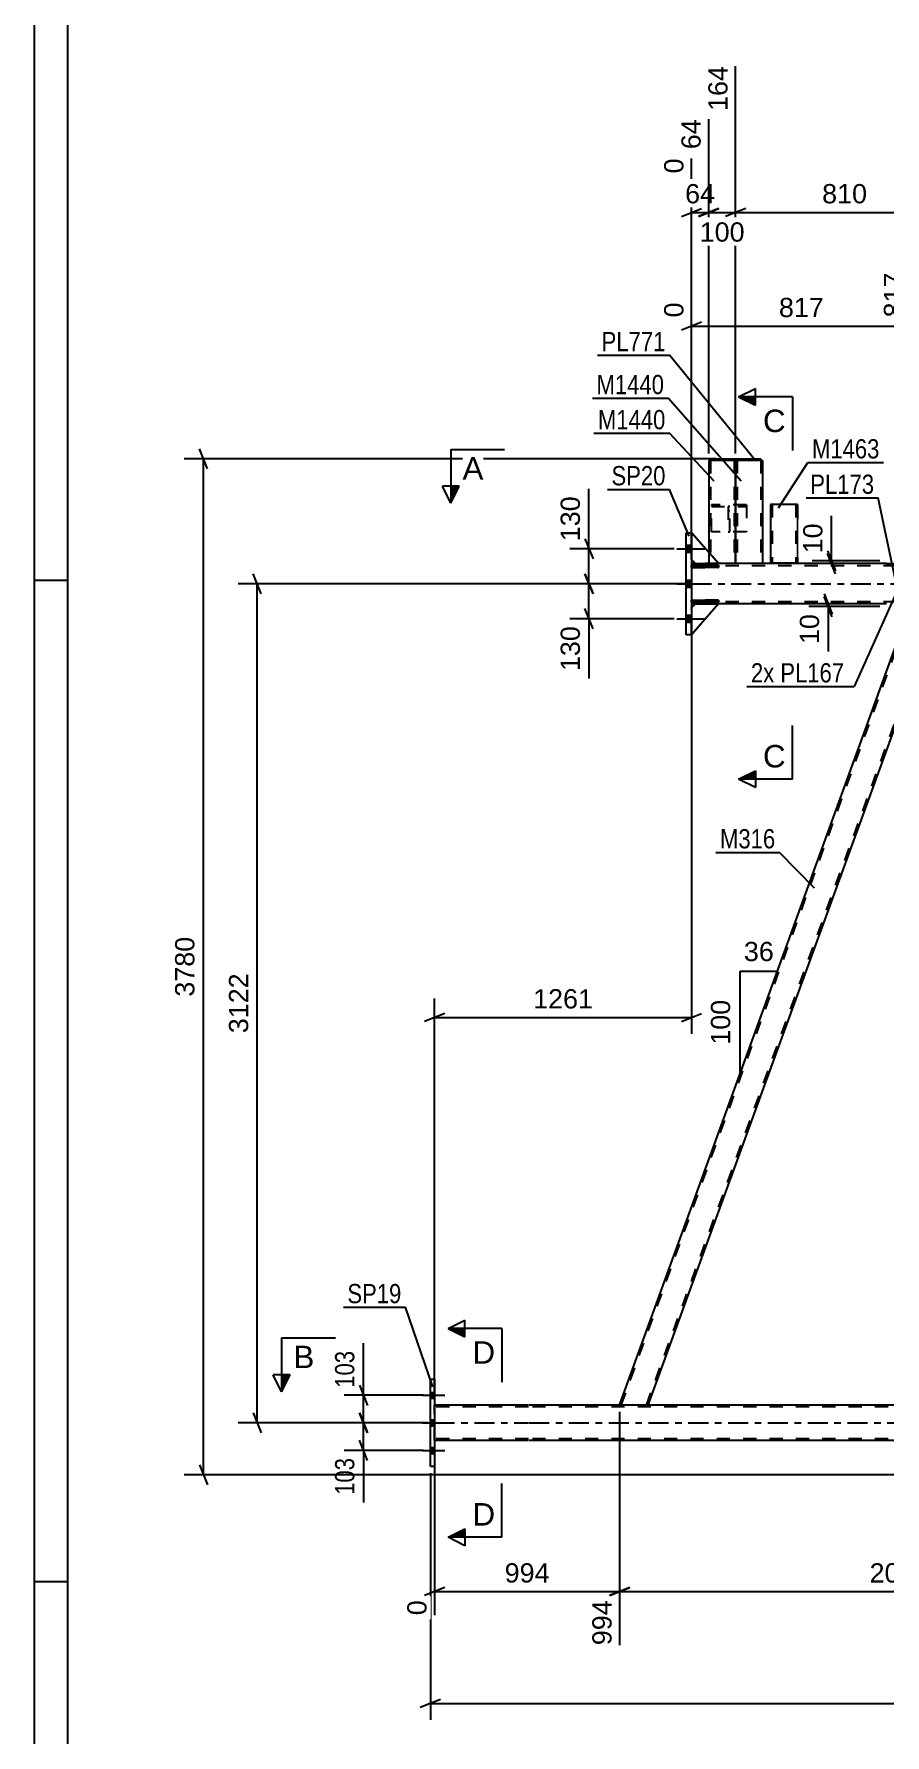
# Model space of a CAD drawing. Header units: millimetres. Extents: x 0 to 1189, y 0 to 841.
# Drawn here: x 0 to 126.6, y 424.2 to 677.3 of the extents above; entities that cross this region are included whole.
import ezdxf

# ---------------------------------------------------------------- set-up
doc = ezdxf.new("R2010")
doc.units = ezdxf.units.MM
doc.linetypes.add('DXK_LINE_DOT2', pattern=[3.9198, 1.9599, -1.9599])
doc.linetypes.add('DXK_LINE_DOT3', pattern=[5.9187, 2.979, -0.9799, 0.9799, -0.9799])
doc.styles.add('Arial', font='ARIAL.TTF', dxfattribs={"height": 0.2})
doc.styles.add('Arial Narrow', font='ARIALN.TTF', dxfattribs={"height": 0.2})

# ---------------------------------------------------------------- blocks, each defined once
blk = doc.blocks.new('Unknown-203723932-1135')
at = {"color": 5, "linetype": 'Continuous'}
for p, q in [((0, 841), (0, 0)), ((5, 836), (5, 5)), ((5, 596), (0, 596)), ((5, 447), (0, 447))]:
    blk.add_line(p, q, dxfattribs=at)
blk = doc.blocks.new('Part-203723932-4267 - 4226')
at = {"linetype": 'Continuous'}
blk.add_hatch(color=2, dxfattribs=at).paths.add_polyline_path([(312.33, 595.53), (311.53, 596.93), (313.13, 596.93)])
at = {"color": 2, "linetype": 'Continuous'}
for p, q in [((98.4, 598.53), (97.8, 598.53)), ((126.79, 598.53), (101.8, 598.53)), ((212.79, 598.53), (142.45, 598.53)), ((324.33, 598.53), (221.59, 598.53)), ((312.33, 595.53), (311.53, 596.93)), ((311.53, 596.93), (313.13, 596.93)), ((313.13, 596.93), (312.33, 595.53)), ((98.4, 592.53), (97.8, 592.53)), ((126.79, 592.53), (101.8, 592.53)), ((212.79, 592.53), (142.45, 592.53)), ((324.33, 592.53), (221.59, 592.53))]:
    blk.add_line(p, q, dxfattribs=at)
at = {"color": 7, "linetype": 'DXK_LINE_DOT2'}
for p, q in [((97.8, 598.53), (97.8, 592.53)), ((324.33, 598.21), (97.8, 598.21)), ((101.8, 598.53), (98.4, 598.53)), ((126.79, 598.53), (324.33, 598.53)), ((142.45, 598.53), (126.79, 598.53)), ((221.59, 598.53), (212.79, 598.53)), ((324.33, 598.53), (324.33, 592.53)), ((324.33, 592.85), (97.8, 592.85)), ((101.8, 592.53), (98.4, 592.53)), ((142.45, 592.53), (126.79, 592.53)), ((221.59, 592.53), (212.79, 592.53))]:
    blk.add_line(p, q, dxfattribs=at)
at = {"color": 7, "linetype": 'DXK_LINE_DOT3'}
blk.add_line((97.8, 595.53), (324.33, 595.53), dxfattribs=at)
at = {"color": 2, "linetype": 'Continuous'}
blk.add_circle((312.33, 596.43), 1, dxfattribs=at)
blk = doc.blocks.new('Part-203723932-4331 - 4226')
at = {"color": 2, "linetype": 'Continuous'}
for p, q in [((97, 603.13), (97.8, 603.13)), ((97, 587.93), (97, 603.13)), ((97.8, 603.13), (97.8, 587.93)), ((97.8, 587.93), (97, 587.93))]:
    blk.add_line(p, q, dxfattribs=at)
blk = doc.blocks.new('Part-203723932-4344 - 4226')
at = {"color": 2, "linetype": 'Continuous'}
for p, q in [((73.55, 473.31), (59.59, 473.31)), ((165.73, 473.31), (73.65, 473.31)), ((73.55, 468.03), (59.59, 468.03)), ((165.73, 468.03), (73.65, 468.03))]:
    blk.add_line(p, q, dxfattribs=at)
at = {"color": 7, "linetype": 'DXK_LINE_DOT2'}
for p, q in [((59.59, 468.03), (59.59, 473.31)), ((73.55, 473.07), (59.59, 473.07)), ((746.37, 473.07), (73.65, 473.07)), ((73.55, 468.27), (59.59, 468.27)), ((746.37, 468.27), (73.65, 468.27))]:
    blk.add_line(p, q, dxfattribs=at)
at = {"color": 7, "linetype": 'DXK_LINE_DOT3'}
for p, q in [((59.59, 470.67), (73.55, 470.67)), ((73.65, 470.67), (746.37, 470.67))]:
    blk.add_line(p, q, dxfattribs=at)
blk = doc.blocks.new('Part-203723932-4427 - 4226')
at = {"color": 7, "linetype": 'DXK_LINE_DOT2'}
for p, q in [((87.34, 473.31), (130.73, 592.53)), ((91.09, 473.31), (134.48, 592.53)), ((130.48, 592.53), (130.33, 592.13)), ((134.73, 592.53), (130.48, 592.53)), ((133.92, 590.28), (134.73, 592.53)), ((91.34, 473.31), (87.09, 473.31)), ((87.12, 473.31), (87.09, 473.31))]:
    blk.add_line(p, q, dxfattribs=at)
at = {"color": 2, "linetype": 'Continuous'}
for p, q in [((87.09, 473.31), (130.33, 592.13)), ((91.34, 473.31), (133.92, 590.28))]:
    blk.add_line(p, q, dxfattribs=at)
blk = doc.blocks.new('Part-203723932-4808 - 4226')
at = {"color": 7, "linetype": 'DXK_LINE_DOT2'}
for p, q in [((101.8, 598.29), (97.8, 598.29)), ((97.8, 598.29), (97.8, 597.97)), ((97.8, 597.97), (101.8, 597.97)), ((98.4, 597.97), (98.4, 598.29)), ((101.8, 597.97), (101.8, 598.29))]:
    blk.add_line(p, q, dxfattribs=at)
blk = doc.blocks.new('Bolt-203723932-4461 - 4226')
at = {"linetype": 'Continuous'}
for points in [[(97.8, 600.21), (97.8, 601.25), (97, 601.25), (97, 600.21)], [(97.8, 600.21), (97.8, 601.25), (97, 601.25), (97, 600.21)], [(97.8, 600.21), (97.8, 601.25), (97, 601.25), (97, 600.21)], [(97.8, 595.01), (97.8, 596.05), (97, 596.05), (97, 595.01)], [(97.8, 595.01), (97.8, 596.05), (97, 596.05), (97, 595.01)], [(97.8, 589.81), (97.8, 590.85), (97, 590.85), (97, 589.81)], [(97.8, 589.81), (97.8, 590.85), (97, 590.85), (97, 589.81)], [(97.8, 589.81), (97.8, 590.85), (97, 590.85), (97, 589.81)]]:
    blk.add_hatch(color=1, dxfattribs=at).paths.add_polyline_path(points)
at = {"color": 1, "linetype": 'Continuous'}
for p, q in [((95.6, 600.73), (99.8, 600.73)), ((95.6, 600.73), (99.8, 600.73)), ((95.6, 600.73), (99.8, 600.73)), ((97, 601.25), (97.8, 601.25)), ((97, 601.25), (97.8, 601.25)), ((97, 601.25), (97.8, 601.25)), ((97, 600.21), (97.8, 600.21)), ((97, 600.21), (97.8, 600.21)), ((97, 600.21), (97.8, 600.21)), ((95.6, 595.53), (99.8, 595.53)), ((95.6, 595.53), (99.8, 595.53)), ((97, 596.05), (97.8, 596.05)), ((97, 596.05), (97.8, 596.05)), ((97, 595.01), (97.8, 595.01)), ((97, 595.01), (97.8, 595.01)), ((95.6, 590.33), (99.8, 590.33)), ((95.6, 590.33), (99.8, 590.33)), ((95.6, 590.33), (99.8, 590.33)), ((97, 590.85), (97.8, 590.85)), ((97, 590.85), (97.8, 590.85)), ((97, 590.85), (97.8, 590.85)), ((97, 589.81), (97.8, 589.81)), ((97, 589.81), (97.8, 589.81)), ((97, 589.81), (97.8, 589.81))]:
    blk.add_line(p, q, dxfattribs=at)
blk = doc.blocks.new('Bolt-203723932-4462 - 4226')
at = {"linetype": 'Continuous'}
for points in [[(59.59, 474.33), (59.59, 475.21), (58.95, 475.21), (58.95, 474.33)], [(59.59, 474.33), (59.59, 475.21), (58.95, 475.21), (58.95, 474.33)], [(59.59, 474.33), (59.59, 475.21), (58.95, 475.21), (58.95, 474.33)], [(59.59, 470.23), (59.59, 471.11), (58.95, 471.11), (58.95, 470.23)], [(59.59, 470.23), (59.59, 471.11), (58.95, 471.11), (58.95, 470.23)], [(59.59, 466.13), (59.59, 467.01), (58.95, 467.01), (58.95, 466.13)], [(59.59, 466.13), (59.59, 467.01), (58.95, 467.01), (58.95, 466.13)], [(59.59, 466.13), (59.59, 467.01), (58.95, 467.01), (58.95, 466.13)]]:
    blk.add_hatch(color=1, dxfattribs=at).paths.add_polyline_path(points)
at = {"color": 1, "linetype": 'Continuous'}
for p, q in [((57.79, 474.77), (61.11, 474.77)), ((57.79, 474.77), (61.11, 474.77)), ((57.79, 474.77), (61.11, 474.77)), ((58.95, 475.21), (59.59, 475.21)), ((58.95, 475.21), (59.59, 475.21)), ((58.95, 475.21), (59.59, 475.21)), ((58.95, 474.33), (59.59, 474.33)), ((58.95, 474.33), (59.59, 474.33)), ((58.95, 474.33), (59.59, 474.33)), ((58.95, 471.11), (59.59, 471.11)), ((58.95, 471.11), (59.59, 471.11)), ((57.79, 470.67), (61.11, 470.67)), ((57.79, 470.67), (61.11, 470.67)), ((58.95, 470.23), (59.59, 470.23)), ((58.95, 470.23), (59.59, 470.23)), ((57.79, 466.57), (61.11, 466.57)), ((57.79, 466.57), (61.11, 466.57)), ((57.79, 466.57), (61.11, 466.57)), ((58.95, 467.01), (59.59, 467.01)), ((58.95, 467.01), (59.59, 467.01)), ((58.95, 467.01), (59.59, 467.01)), ((58.95, 466.13), (59.59, 466.13)), ((58.95, 466.13), (59.59, 466.13)), ((58.95, 466.13), (59.59, 466.13))]:
    blk.add_line(p, q, dxfattribs=at)
blk = doc.blocks.new('Part-203723932-4477 - 4226')
at = {"color": 2, "linetype": 'Continuous'}
for p, q in [((58.95, 477.17), (59.59, 477.17)), ((58.95, 464.17), (58.95, 477.17)), ((59.59, 477.17), (59.59, 464.17)), ((59.59, 464.17), (58.95, 464.17))]:
    blk.add_line(p, q, dxfattribs=at)
blk = doc.blocks.new('Part-203723932-4725 - 4226')
at = {"color": 7, "linetype": 'DXK_LINE_DOT2'}
for p, q in [((101.8, 598.53), (97.8, 603.13)), ((97.8, 603.13), (97.8, 599.13)), ((97.8, 599.13), (98.4, 598.53)), ((98.4, 598.53), (101.8, 598.53))]:
    blk.add_line(p, q, dxfattribs=at)
blk = doc.blocks.new('Part-203723932-4723 - 4226')
at = {"color": 7, "linetype": 'DXK_LINE_DOT2'}
for p, q in [((97.8, 591.93), (98.4, 592.53)), ((101.8, 592.53), (97.8, 587.93)), ((98.4, 592.53), (101.8, 592.53)), ((97.8, 587.93), (97.8, 591.93))]:
    blk.add_line(p, q, dxfattribs=at)
blk = doc.blocks.new('Part-203723932-4702 - 4226')
at = {"color": 2, "linetype": 'Continuous'}
for p, q in [((109.56, 607.33), (109.56, 598.6)), ((113.56, 607.33), (109.56, 607.33)), ((113.56, 607.33), (113.56, 598.6)), ((113.52, 598.6), (109.56, 598.6)), ((113.56, 598.6), (113.52, 598.6))]:
    blk.add_line(p, q, dxfattribs=at)
at = {"color": 7, "linetype": 'DXK_LINE_DOT2'}
for p, q in [((109.8, 607.33), (109.8, 598.6)), ((113.3, 607.33), (113.32, 607.33)), ((113.32, 607.33), (113.32, 598.6)), ((113.3, 598.6), (113.32, 598.6)), ((113.56, 598.6), (113.56, 598.6))]:
    blk.add_line(p, q, dxfattribs=at)
blk = doc.blocks.new('Part-203723932-4707 - 4226')
at = {"color": 2, "linetype": 'Continuous'}
for p, q in [((100.36, 613.89), (100.36, 600.19)), ((104.28, 613.89), (100.36, 613.89)), ((104.36, 613.89), (104.36, 598.53))]:
    blk.add_line(p, q, dxfattribs=at)
at = {"color": 7, "linetype": 'DXK_LINE_DOT2'}
for p, q in [((100.6, 613.89), (100.6, 598.53)), ((104.1, 613.89), (104.12, 613.89)), ((104.12, 613.89), (104.12, 598.53)), ((104.32, 613.89), (104.28, 613.89)), ((104.32, 613.89), (104.28, 613.89)), ((104.36, 613.89), (104.32, 613.89)), ((104.32, 613.89), (104.36, 613.89)), ((100.36, 600.19), (100.36, 598.53)), ((104.36, 598.53), (100.36, 598.53))]:
    blk.add_line(p, q, dxfattribs=at)
blk = doc.blocks.new('Part-203723932-4724 - 4226')
at = {"color": 2, "linetype": 'Continuous'}
for p, q in [((97.8, 591.93), (98.4, 592.53)), ((101.8, 592.53), (97.8, 587.93)), ((98.4, 592.53), (101.8, 592.53))]:
    blk.add_line(p, q, dxfattribs=at)
at = {"color": 7, "linetype": 'DXK_LINE_DOT2'}
blk.add_line((97.8, 587.93), (97.8, 591.93), dxfattribs=at)
blk = doc.blocks.new('Part-203723932-4726 - 4226')
at = {"color": 2, "linetype": 'Continuous'}
for p, q in [((101.8, 598.53), (97.8, 603.13)), ((97.8, 599.13), (98.4, 598.53)), ((98.4, 598.53), (101.8, 598.53))]:
    blk.add_line(p, q, dxfattribs=at)
at = {"color": 7, "linetype": 'DXK_LINE_DOT2'}
blk.add_line((97.8, 599.13), (97.8, 603.13), dxfattribs=at)
blk = doc.blocks.new('Part-203723932-4805 - 4226')
at = {"color": 7, "linetype": 'DXK_LINE_DOT2'}
for p, q in [((101.8, 593.09), (97.8, 593.09)), ((97.8, 593.09), (97.8, 592.77)), ((97.8, 592.77), (101.8, 592.77)), ((98.4, 592.77), (98.4, 593.09)), ((101.8, 592.77), (101.8, 593.09))]:
    blk.add_line(p, q, dxfattribs=at)
blk = doc.blocks.new('Part-203723932-4809 - 4226')
at = {"color": 2, "linetype": 'Continuous'}
for p, q in [((97.8, 593.09), (101.8, 593.09)), ((97.8, 592.77), (97.8, 593.09)), ((101.8, 592.77), (97.8, 592.77)), ((101.8, 593.09), (101.8, 592.77))]:
    blk.add_line(p, q, dxfattribs=at)
at = {"color": 7, "linetype": 'DXK_LINE_DOT2'}
blk.add_line((98.4, 592.77), (98.4, 593.09), dxfattribs=at)
blk = doc.blocks.new('Part-203723932-4810 - 4226')
at = {"color": 2, "linetype": 'Continuous'}
for p, q in [((97.8, 598.29), (101.8, 598.29)), ((97.8, 597.97), (97.8, 598.29)), ((101.8, 597.97), (97.8, 597.97)), ((101.8, 598.29), (101.8, 597.97))]:
    blk.add_line(p, q, dxfattribs=at)
at = {"color": 7, "linetype": 'DXK_LINE_DOT2'}
blk.add_line((98.4, 597.97), (98.4, 598.29), dxfattribs=at)
blk = doc.blocks.new('Part-203723932-4829 - 4226')
at = {"color": 7, "linetype": 'DXK_LINE_DOT2'}
for p, q in [((105.96, 607.26), (100.76, 607.26)), ((100.76, 603.26), (100.76, 607.26)), ((105.96, 607.26), (100.76, 607.26)), ((100.76, 607.02), (105.96, 607.02)), ((100.76, 607.02), (105.96, 607.02)), ((105.96, 607.26), (105.96, 603.26)), ((105.96, 603.26), (100.76, 603.26))]:
    blk.add_line(p, q, dxfattribs=at)
blk = doc.blocks.new('Part-203723932-4834 - 4226')
at = {"color": 2, "linetype": 'Continuous'}
for p, q in [((100.6, 614.13), (100.6, 613.89)), ((100.6, 614.13), (108.12, 614.13)), ((104.43, 613.89), (104.28, 613.89)), ((108.12, 614.13), (108.12, 613.89))]:
    blk.add_line(p, q, dxfattribs=at)
at = {"color": 7, "linetype": 'DXK_LINE_DOT2'}
for p, q in [((104.28, 613.89), (100.6, 613.89)), ((108.12, 613.89), (104.43, 613.89))]:
    blk.add_line(p, q, dxfattribs=at)
blk = doc.blocks.new('Part-203723932-4892 - 4226')
at = {"color": 2, "linetype": 'Continuous'}
for p, q in [((104.36, 598.53), (104.36, 613.89)), ((108.36, 613.89), (104.43, 613.89)), ((108.36, 613.89), (108.36, 598.53))]:
    blk.add_line(p, q, dxfattribs=at)
at = {"color": 7, "linetype": 'DXK_LINE_DOT2'}
for p, q in [((104.39, 613.89), (104.36, 613.89)), ((104.36, 613.89), (104.39, 613.89)), ((104.43, 613.89), (104.39, 613.89)), ((104.39, 613.89), (104.43, 613.89)), ((104.6, 613.89), (104.6, 598.53)), ((108.1, 613.89), (108.12, 613.89)), ((108.12, 613.89), (108.12, 598.53)), ((108.36, 598.53), (104.36, 598.53))]:
    blk.add_line(p, q, dxfattribs=at)
blk = doc.blocks.new('Part-203723932-4914 - 4226')
at = {"color": 7, "linetype": 'DXK_LINE_DOT2'}
for p, q in [((103.48, 607.02), (103.24, 607.02)), ((103.24, 607.02), (103.24, 603.26)), ((103.48, 607.02), (103.24, 607.02)), ((103.24, 606.42), (103.48, 606.42)), ((103.48, 603.26), (103.48, 607.02)), ((103.24, 603.26), (103.48, 603.26))]:
    blk.add_line(p, q, dxfattribs=at)
blk = doc.blocks.new('AngleDimension-203723932-12173 - 4226')
at = {"color": 7, "linetype": 'Continuous'}
for p, q in [((105.05, 537.88), (110.59, 537.88)), ((105.05, 522.66), (110.59, 537.88)), ((105.05, 522.66), (105.05, 537.88)), ((107.63, 529.74), (110.59, 537.88))]:
    blk.add_line(p, q, dxfattribs=at)
at = {"color": 0}
for points in [[(110.64, 538.78), (110.64, 542.98), (104.99, 542.98), (104.99, 538.78)], [(104.15, 534.21), (99.95, 534.21), (99.95, 526.34), (104.15, 526.34)]]:
    blk.add_wipeout(points, dxfattribs=at)
at = {"color": 3, "style": 'Arial'}
blk.add_text('36', height=2.865, dxfattribs=at).set_placement((105.59, 539.38))
blk.add_text('100', height=2.865, rotation=90.0002, dxfattribs=at).set_placement((103.55, 526.94))
blk = doc.blocks.new('StraightDimension-203723932-11817 - 4226')
at = {"color": 7, "linetype": 'Continuous'}
for p, q in [((87.11, 472.31), (87.11, 437.59)), ((170.38, 472.31), (170.38, 435.37)), ((88.61, 446.16), (85.61, 444.96)), ((87.11, 445.56), (170.38, 445.56)), ((168.88, 444.96), (171.88, 446.16))]:
    blk.add_line(p, q, dxfattribs=at)
at = {"color": 0}
blk.add_wipeout([(133.79, 446.31), (133.79, 450.51), (123.69, 450.51), (123.69, 446.31)], dxfattribs=at)
at = {"color": 0, "linetype": 'Continuous'}
blk.add_wipeout([(169.78, 444.86), (165.58, 444.86), (165.58, 434.77), (169.78, 434.77)], dxfattribs=at)
at = {"color": 3, "style": 'Arial'}
blk.add_text('2082', height=2.865, dxfattribs=at).set_placement((124.29, 446.91))
at = {"color": 3, "linetype": 'Continuous', "style": 'Arial'}
blk.add_text('3075', height=2.865, rotation=90.0002, dxfattribs=at).set_placement((169.18, 435.37))
blk = doc.blocks.new('StraightDimension-203723932-12432 - 4226')
at = {"color": 7, "linetype": 'Continuous'}
for p, q in [((130.48, 593.53), (130.48, 641.83)), ((97.8, 599.53), (97.8, 637.38)), ((99.3, 634.46), (96.3, 633.26)), ((97.8, 633.86), (130.48, 633.86)), ((128.98, 633.26), (131.98, 634.46))]:
    blk.add_line(p, q, dxfattribs=at)
at = {"color": 0, "linetype": 'Continuous'}
for points in [[(129.88, 642.43), (125.68, 642.43), (125.68, 634.56), (129.88, 634.56)], [(97.2, 637.98), (93, 637.98), (93, 634.56), (97.2, 634.56)]]:
    blk.add_wipeout(points, dxfattribs=at)
at = {"color": 0}
blk.add_wipeout([(118.07, 634.61), (118.07, 638.81), (110.2, 638.81), (110.2, 634.61)], dxfattribs=at)
at = {"color": 3, "linetype": 'Continuous', "style": 'Arial'}
for s, height, p in [('817', 2.865, (129.28, 635.16)), ('0', 2.87, (96.6, 635.16))]:
    blk.add_text(s, height=height, rotation=90.0002, dxfattribs=at).set_placement(p)
at = {"color": 3, "style": 'Arial'}
blk.add_text('817', height=2.865, dxfattribs=at).set_placement((110.8, 635.21))
blk = doc.blocks.new('StraightDimension-203723932-49504 - 4226')
at = {"color": 7, "linetype": 'Continuous'}
for p, q in [((104.36, 614.89), (104.36, 672.57)), ((136.78, 614.17), (136.78, 658.77)), ((105.86, 651.39), (102.86, 650.19)), ((104.36, 650.79), (136.78, 650.79)), ((135.28, 650.19), (138.28, 651.39))]:
    blk.add_line(p, q, dxfattribs=at)
at = {"color": 0, "linetype": 'Continuous'}
blk.add_wipeout([(136.18, 659.37), (131.98, 659.37), (131.98, 651.49), (136.18, 651.49)], dxfattribs=at)
at = {"color": 0}
blk.add_wipeout([(124.5, 651.54), (124.5, 655.74), (116.63, 655.74), (116.63, 651.54)], dxfattribs=at)
at = {"color": 3, "linetype": 'Continuous', "style": 'Arial'}
blk.add_text('974', height=2.865, rotation=90.0002, dxfattribs=at).set_placement((135.58, 652.09))
at = {"color": 3, "style": 'Arial'}
blk.add_text('810', height=2.865, dxfattribs=at).set_placement((117.23, 652.14))
blk = doc.blocks.new('StraightDimension-203723932-4964 - 4226')
at = {"color": 7, "linetype": 'Continuous'}
for p, q in [((48.39, 472.17), (49.59, 469.17)), ((57.95, 470.67), (46.14, 470.67)), ((48.99, 466.57), (48.99, 470.67)), ((57.95, 466.57), (46.14, 466.57)), ((49.59, 465.07), (48.39, 468.07))]:
    blk.add_line(p, q, dxfattribs=at)
at = {"color": 0}
blk.add_wipeout([(48.24, 466.05), (44.04, 466.05), (44.04, 459.36), (48.24, 459.36)], dxfattribs=at)
at = {"color": 7, "linetype": 'Continuous'}
blk.add_line((48.99, 466.57), (48.99, 458.84), dxfattribs=at)
blk.add_line((48.99, 466.57), (48.99, 458.84), dxfattribs=at)
at = {"color": 3, "style": 'Arial Narrow'}
blk.add_text('103', height=2.863, rotation=90.0002, dxfattribs=at).set_placement((47.64, 459.96))
blk = doc.blocks.new('StraightDimension-203723932-50450 - 4226')
at = {"color": 7, "linetype": 'Continuous'}
for p, q in [((125.79, 592.53), (115.27, 592.53)), ((117.52, 594.03), (118.72, 591.03)), ((118.72, 590.63), (117.52, 593.63)), ((118.12, 592.13), (118.12, 592.53)), ((125.79, 592.13), (115.27, 592.13))]:
    blk.add_line(p, q, dxfattribs=at)
at = {"color": 0}
blk.add_wipeout([(117.37, 591.61), (113.17, 591.61), (113.17, 585.96), (117.37, 585.96)], dxfattribs=at)
at = {"color": 7, "linetype": 'Continuous'}
blk.add_line((118.12, 592.13), (118.12, 585.43), dxfattribs=at)
blk.add_line((118.12, 592.13), (118.12, 585.43), dxfattribs=at)
at = {"color": 3, "style": 'Arial'}
blk.add_text('10', height=2.865, rotation=90.0002, dxfattribs=at).set_placement((116.77, 586.56))
blk = doc.blocks.new('StraightDimension-203723932-49506 - 4226')
at = {"color": 7, "linetype": 'Continuous'}
for p, q in [((100.36, 614.89), (100.36, 664.64)), ((97.8, 599.53), (97.8, 658.82)), ((96.3, 650.19), (99.3, 651.39)), ((97.8, 650.79), (100.36, 650.79)), ((101.86, 651.39), (98.86, 650.19))]:
    blk.add_line(p, q, dxfattribs=at)
at = {"color": 0, "linetype": 'Continuous'}
blk.add_wipeout([(99.76, 665.24), (95.56, 665.24), (95.56, 659.59), (99.76, 659.59)], dxfattribs=at)
at = {"color": 0}
blk.add_wipeout([(101.9, 651.54), (101.9, 655.74), (96.25, 655.74), (96.25, 651.54)], dxfattribs=at)
at = {"color": 0, "linetype": 'Continuous'}
blk.add_wipeout([(97.2, 659.42), (93, 659.42), (93, 655.99), (97.2, 655.99)], dxfattribs=at)
at = {"color": 3, "linetype": 'Continuous', "style": 'Arial'}
for s, height, p in [('64', 2.865, (99.16, 660.19)), ('0', 2.87, (96.6, 656.59))]:
    blk.add_text(s, height=height, rotation=90.0002, dxfattribs=at).set_placement(p)
at = {"color": 3, "style": 'Arial'}
blk.add_text('64', height=2.865, dxfattribs=at).set_placement((96.85, 652.14))
blk = doc.blocks.new('StraightDimension-203723932-4972 - 4226')
at = {"color": 7, "linetype": 'Continuous'}
for p, q in [((48.39, 476.27), (49.59, 473.27)), ((57.95, 474.77), (46.14, 474.77)), ((48.99, 470.67), (48.99, 474.77)), ((49.59, 469.17), (48.39, 472.17)), ((57.95, 470.67), (46.14, 470.67))]:
    blk.add_line(p, q, dxfattribs=at)
at = {"color": 0}
blk.add_wipeout([(48.24, 481.98), (44.04, 481.98), (44.04, 475.3), (48.24, 475.3)], dxfattribs=at)
at = {"color": 7, "linetype": 'Continuous'}
blk.add_line((48.99, 474.77), (48.99, 482.51), dxfattribs=at)
blk.add_line((48.99, 474.77), (48.99, 482.51), dxfattribs=at)
at = {"color": 3, "style": 'Arial Narrow'}
blk.add_text('103', height=2.863, rotation=90.0002, dxfattribs=at).set_placement((47.64, 475.9))
blk = doc.blocks.new('StraightDimension-203723932-4998 - 4226')
at = {"color": 7, "linetype": 'Continuous'}
for p, q in [((95.2, 600.73), (79.7, 600.73)), ((81.95, 602.23), (83.15, 599.23)), ((82.55, 595.53), (82.55, 600.73)), ((95.2, 595.53), (79.7, 595.53)), ((83.15, 594.03), (81.95, 597.03))]:
    blk.add_line(p, q, dxfattribs=at)
at = {"color": 0}
blk.add_wipeout([(81.8, 609.13), (77.6, 609.13), (77.6, 601.26), (81.8, 601.26)], dxfattribs=at)
at = {"color": 7, "linetype": 'Continuous'}
blk.add_line((82.55, 600.73), (82.55, 609.65), dxfattribs=at)
blk.add_line((82.55, 600.73), (82.55, 609.65), dxfattribs=at)
at = {"color": 3, "style": 'Arial'}
blk.add_text('130', height=2.865, rotation=90.0002, dxfattribs=at).set_placement((81.2, 601.86))
blk = doc.blocks.new('StraightDimension-203723932-5008 - 4226')
at = {"color": 7, "linetype": 'Continuous'}
for p, q in [((95.2, 595.53), (79.7, 595.53)), ((81.95, 597.03), (83.15, 594.03)), ((82.55, 590.33), (82.55, 595.53)), ((95.2, 590.33), (79.7, 590.33)), ((83.15, 588.83), (81.95, 591.83))]:
    blk.add_line(p, q, dxfattribs=at)
at = {"color": 0}
blk.add_wipeout([(81.8, 589.81), (77.6, 589.81), (77.6, 581.94), (81.8, 581.94)], dxfattribs=at)
at = {"color": 7, "linetype": 'Continuous'}
blk.add_line((82.55, 590.33), (82.55, 581.41), dxfattribs=at)
blk.add_line((82.55, 590.33), (82.55, 581.41), dxfattribs=at)
at = {"color": 3, "style": 'Arial'}
blk.add_text('130', height=2.865, rotation=90.0002, dxfattribs=at).set_placement((81.2, 582.54))
blk = doc.blocks.new('StraightDimension-203723932-5052 - 4226')
at = {"color": 7, "linetype": 'Continuous'}
for p, q in [((97.8, 591.53), (97.8, 528.58)), ((61.09, 531.58), (58.09, 530.38)), ((59.59, 474.31), (59.59, 533.83)), ((96.3, 530.38), (99.3, 531.58)), ((59.59, 530.98), (97.8, 530.98))]:
    blk.add_line(p, q, dxfattribs=at)
at = {"color": 0}
blk.add_wipeout([(83.74, 531.73), (83.74, 535.93), (73.64, 535.93), (73.64, 531.73)], dxfattribs=at)
at = {"color": 3, "style": 'Arial'}
blk.add_text('1261', height=2.865, dxfattribs=at).set_placement((74.24, 532.33))
blk = doc.blocks.new('StraightDimension-203723932-5062 - 4226')
at = {"color": 7, "linetype": 'Continuous'}
for p, q in [((96.8, 595.53), (30.36, 595.53)), ((33.81, 594.03), (32.61, 597.03)), ((33.21, 470.67), (33.21, 595.53)), ((32.61, 472.17), (33.81, 469.17)), ((58.59, 470.67), (30.36, 470.67))]:
    blk.add_line(p, q, dxfattribs=at)
at = {"color": 0}
blk.add_wipeout([(32.46, 538.15), (28.26, 538.15), (28.26, 528.05), (32.46, 528.05)], dxfattribs=at)
at = {"color": 3, "style": 'Arial'}
blk.add_text('3122', height=2.865, rotation=90.0002, dxfattribs=at).set_placement((31.86, 528.65))
blk = doc.blocks.new('StraightDimension-203723932-5346 - 4226')
at = {"color": 7, "linetype": 'Continuous'}
for p, q in [((58.95, 463.17), (58.95, 426.49)), ((60.45, 429.49), (57.45, 428.29)), ((58.95, 428.89), (792.58, 428.89))]:
    blk.add_line(p, q, dxfattribs=at)
blk = doc.blocks.new('StraightDimension-203723932-5357 - 4226')
at = {"color": 7, "linetype": 'Continuous'}
for p, q in [((25.8, 612.63), (24.6, 615.63)), ((101.46, 614.13), (22.35, 614.13)), ((25.2, 462.94), (25.2, 614.13)), ((24.6, 464.44), (25.8, 461.44)), ((168.19, 462.94), (22.35, 462.94))]:
    blk.add_line(p, q, dxfattribs=at)
at = {"color": 0}
blk.add_wipeout([(24.45, 543.58), (20.25, 543.58), (20.25, 533.49), (24.45, 533.49)], dxfattribs=at)
at = {"color": 3, "style": 'Arial'}
blk.add_text('3780', height=2.865, rotation=90.0002, dxfattribs=at).set_placement((23.85, 534.09))
blk = doc.blocks.new('StraightDimension-203723932-11818 - 4226')
at = {"color": 7, "linetype": 'Continuous'}
for p, q in [((87.11, 472.31), (87.11, 437.59)), ((59.59, 467.03), (59.59, 442.04)), ((61.09, 446.16), (58.09, 444.96)), ((59.59, 445.56), (87.11, 445.56)), ((85.61, 444.96), (88.61, 446.16))]:
    blk.add_line(p, q, dxfattribs=at)
at = {"color": 0}
blk.add_wipeout([(77.28, 446.31), (77.28, 450.51), (69.41, 450.51), (69.41, 446.31)], dxfattribs=at)
at = {"color": 0, "linetype": 'Continuous'}
for points in [[(58.99, 444.86), (54.79, 444.86), (54.79, 441.44), (58.99, 441.44)], [(86.51, 444.86), (82.31, 444.86), (82.31, 436.99), (86.51, 436.99)]]:
    blk.add_wipeout(points, dxfattribs=at)
at = {"color": 3, "style": 'Arial'}
blk.add_text('994', height=2.865, dxfattribs=at).set_placement((70.01, 446.91))
at = {"color": 3, "linetype": 'Continuous', "style": 'Arial'}
for s, height, p in [('0', 2.87, (58.39, 442.04)), ('994', 2.865, (85.91, 437.59))]:
    blk.add_text(s, height=height, rotation=90.0002, dxfattribs=at).set_placement(p)
blk = doc.blocks.new('StraightDimension-203723932-49505 - 4226')
at = {"color": 7, "linetype": 'Continuous'}
for p, q in [((104.36, 614.89), (104.36, 672.57)), ((100.36, 614.89), (100.36, 664.64)), ((98.86, 650.19), (101.86, 651.39)), ((100.36, 650.79), (104.36, 650.79)), ((105.86, 651.39), (102.86, 650.19))]:
    blk.add_line(p, q, dxfattribs=at)
at = {"color": 0, "linetype": 'Continuous'}
blk.add_wipeout([(103.76, 673.17), (99.56, 673.17), (99.56, 665.29), (103.76, 665.29)], dxfattribs=at)
at = {"color": 0}
blk.add_wipeout([(106.29, 645.84), (106.29, 650.04), (98.42, 650.04), (98.42, 645.84)], dxfattribs=at)
at = {"color": 3, "linetype": 'Continuous', "style": 'Arial'}
blk.add_text('164', height=2.865, rotation=90.0002, dxfattribs=at).set_placement((103.16, 665.89))
at = {"color": 3, "style": 'Arial'}
blk.add_text('100', height=2.865, dxfattribs=at).set_placement((99.02, 646.44))
blk = doc.blocks.new('StraightDimension-203723932-50467 - 4226')
at = {"color": 7, "linetype": 'Continuous'}
for p, q in [((118.02, 600.43), (119.22, 597.43)), ((119.22, 597.03), (118.02, 600.03)), ((125.79, 598.93), (115.77, 598.93)), ((125.79, 598.53), (115.77, 598.53)), ((118.62, 598.53), (118.62, 598.93))]:
    blk.add_line(p, q, dxfattribs=at)
at = {"color": 0}
blk.add_wipeout([(117.87, 605.1), (113.67, 605.1), (113.67, 599.46), (117.87, 599.46)], dxfattribs=at)
at = {"color": 7, "linetype": 'Continuous'}
blk.add_line((118.62, 598.93), (118.62, 605.63), dxfattribs=at)
blk.add_line((118.62, 598.93), (118.62, 605.63), dxfattribs=at)
at = {"color": 3, "style": 'Arial'}
blk.add_text('10', height=2.865, rotation=90.0002, dxfattribs=at).set_placement((117.27, 600.06))
blk = doc.blocks.new('Mark-203723932-4327 - 4226')
at = {"color": 0}
blk.add_wipeout([(93.94, 610.18), (93.94, 613.18), (85.9, 613.18), (85.9, 610.18)], dxfattribs=at)
blk.add_wipeout([(93.94, 610.18), (93.94, 613.18), (85.9, 613.18), (85.9, 610.18)], dxfattribs=at)
at = {"color": 30, "linetype": 'Continuous'}
for p in [(85.3, 609.58), (97.45, 602.61)]:
    blk.add_line(p, (94.54, 609.58), dxfattribs=at)
at = {"color": 3, "style": 'Arial Narrow'}
blk.add_text('SP20', height=2.863, dxfattribs=at).set_placement((85.9, 610.18))
blk = doc.blocks.new('Mark-203723932-4423 - 4226')
at = {"color": 0}
blk.add_wipeout([(110.27, 556.16), (110.27, 559.16), (102.04, 559.16), (102.04, 556.16)], dxfattribs=at)
blk.add_wipeout([(110.27, 556.16), (110.27, 559.16), (102.04, 559.16), (102.04, 556.16)], dxfattribs=at)
at = {"color": 30, "linetype": 'Continuous'}
for p in [(101.44, 555.56), (116.08, 550.24)]:
    blk.add_line(p, (110.87, 555.56), dxfattribs=at)
at = {"color": 3, "style": 'Arial Narrow'}
blk.add_text('M316', height=2.863, dxfattribs=at).set_placement((102.04, 556.16))
blk = doc.blocks.new('MarkSet-203723932-5427 - 4226')
at = {"color": 30, "linetype": 'Continuous'}
blk.add_line((128.05, 593.72), (122.01, 580.25), dxfattribs=at)
at = {"color": 0}
blk.add_wipeout([(110.11, 580.85), (110.11, 583.85), (106.64, 583.85), (106.64, 580.85)], dxfattribs=at)
blk.add_wipeout([(110.11, 580.85), (110.11, 583.85), (106.64, 583.85), (106.64, 580.85)], dxfattribs=at)
blk.add_wipeout([(120.51, 580.85), (120.51, 583.85), (111.01, 583.85), (111.01, 580.85)], dxfattribs=at)
blk.add_wipeout([(120.51, 580.85), (120.51, 583.85), (111.01, 583.85), (111.01, 580.85)], dxfattribs=at)
at = {"color": 30, "linetype": 'Continuous'}
blk.add_line((106.04, 580.25), (122.01, 580.25), dxfattribs=at)
at = {"color": 3, "style": 'Arial Narrow'}
for s, p in [('2x', (106.64, 580.85)), ('PL167', (111.01, 580.85))]:
    blk.add_text(s, height=2.863, dxfattribs=at).set_placement(p)
blk = doc.blocks.new('Mark-203723932-4473 - 4226')
at = {"color": 0}
blk.add_wipeout([(54.65, 488.47), (54.65, 491.47), (46.61, 491.47), (46.61, 488.47)], dxfattribs=at)
blk.add_wipeout([(54.65, 488.47), (54.65, 491.47), (46.61, 491.47), (46.61, 488.47)], dxfattribs=at)
at = {"color": 30, "linetype": 'Continuous'}
for p in [(46.01, 487.87), (59.3, 476.04)]:
    blk.add_line(p, (55.25, 487.87), dxfattribs=at)
at = {"color": 3, "style": 'Arial Narrow'}
blk.add_text('SP19', height=2.863, dxfattribs=at).set_placement((46.61, 488.47))
blk = doc.blocks.new('Mark-203723932-4488 - 4226')
at = {"color": 0}
blk.add_wipeout([(124.97, 608.91), (124.97, 611.91), (115.47, 611.91), (115.47, 608.91)], dxfattribs=at)
blk.add_wipeout([(124.97, 608.91), (124.97, 611.91), (115.47, 611.91), (115.47, 608.91)], dxfattribs=at)
at = {"color": 30, "linetype": 'Continuous'}
for p in [(114.87, 608.31), (128.08, 596.29)]:
    blk.add_line(p, (125.57, 608.31), dxfattribs=at)
at = {"color": 3, "style": 'Arial Narrow'}
blk.add_text('PL173', height=2.863, dxfattribs=at).set_placement((115.47, 608.91))
blk = doc.blocks.new('Mark-203723932-4703 - 4226')
at = {"color": 0}
blk.add_wipeout([(93.93, 618.52), (93.93, 621.52), (83.88, 621.52), (83.88, 618.52)], dxfattribs=at)
blk.add_wipeout([(93.93, 618.52), (93.93, 621.52), (83.88, 621.52), (83.88, 618.52)], dxfattribs=at)
at = {"color": 30, "linetype": 'Continuous'}
for p in [(83.28, 617.92), (101.17, 610.8)]:
    blk.add_line(p, (94.53, 617.92), dxfattribs=at)
at = {"color": 3, "style": 'Arial Narrow'}
blk.add_text('M1440', height=2.863, dxfattribs=at).set_placement((83.88, 618.52))
blk = doc.blocks.new('Mark-203723932-4698 - 4226')
at = {"color": 0}
blk.add_wipeout([(125.77, 614.18), (125.77, 617.18), (115.72, 617.18), (115.72, 614.18)], dxfattribs=at)
blk.add_wipeout([(125.77, 614.18), (125.77, 617.18), (115.72, 617.18), (115.72, 614.18)], dxfattribs=at)
at = {"color": 30, "linetype": 'Continuous'}
for p, q in [((110.73, 606.84), (115.12, 613.58)), ((115.12, 613.58), (126.37, 613.58))]:
    blk.add_line(p, q, dxfattribs=at)
at = {"color": 3, "style": 'Arial Narrow'}
blk.add_text('M1463', height=2.863, dxfattribs=at).set_placement((115.72, 614.18))
blk = doc.blocks.new('Mark-203723932-4830 - 4226')
at = {"color": 0}
blk.add_wipeout([(93.94, 630.13), (93.94, 633.13), (84.43, 633.13), (84.43, 630.13)], dxfattribs=at)
blk.add_wipeout([(93.94, 630.13), (93.94, 633.13), (84.43, 633.13), (84.43, 630.13)], dxfattribs=at)
at = {"color": 30, "linetype": 'Continuous'}
for p in [(83.83, 629.53), (107.21, 613.99)]:
    blk.add_line(p, (94.54, 629.53), dxfattribs=at)
at = {"color": 3, "style": 'Arial Narrow'}
blk.add_text('PL771', height=2.863, dxfattribs=at).set_placement((84.43, 630.13))
blk = doc.blocks.new('Mark-203723932-4888 - 4226')
at = {"color": 0}
blk.add_wipeout([(93.73, 623.74), (93.73, 626.74), (83.67, 626.74), (83.67, 623.74)], dxfattribs=at)
blk.add_wipeout([(93.73, 623.74), (93.73, 626.74), (83.67, 626.74), (83.67, 623.74)], dxfattribs=at)
at = {"color": 30, "linetype": 'Continuous'}
for p in [(83.07, 623.14), (105.17, 610.8)]:
    blk.add_line(p, (94.33, 623.14), dxfattribs=at)
at = {"color": 3, "style": 'Arial Narrow'}
blk.add_text('M1440', height=2.863, dxfattribs=at).set_placement((83.67, 623.74))
blk = doc.blocks.new('SectionMark-203723932-5391 - 4226')
at = {"color": 6, "linetype": 'Continuous'}
for p, q in [((61.99, 615.53), (61.99, 607.53)), ((61.99, 607.53), (60.74, 610.03))]:
    blk.add_line(p, q, dxfattribs=at)
at = {"color": 0, "linetype": 'Continuous'}
blk.add_wipeout([(66.85, 611.03), (66.85, 614.53), (63.74, 614.53), (63.74, 611.03)], dxfattribs=at)
at = {"linetype": 'Continuous'}
blk.add_hatch(color=6, dxfattribs=at).paths.add_polyline_path([(61.99, 610.03), (63.24, 610.03), (61.99, 607.53)])
at = {"color": 6, "linetype": 'Continuous'}
for p, q in [((61.99, 615.53), (69.99, 615.53)), ((63.24, 610.03), (60.74, 610.03)), ((61.99, 607.53), (63.24, 610.03))]:
    blk.add_line(p, q, dxfattribs=at)
at = {"color": 3, "linetype": 'Continuous', "style": 'Arial'}
blk.add_text('A', height=3.34, dxfattribs=at).set_placement((63.74, 611.03))
blk = doc.blocks.new('SectionMark-203723932-19548 - 4226')
at = {"color": 6, "linetype": 'Continuous'}
for p, q in [((104.8, 623.35), (107.3, 624.6)), ((112.8, 623.35), (104.8, 623.35)), ((112.8, 566.45), (104.8, 566.45)), ((107.3, 565.2), (104.8, 566.45))]:
    blk.add_line(p, q, dxfattribs=at)
at = {"color": 0, "linetype": 'Continuous'}
for points in [[(111.8, 618.1), (111.8, 621.6), (108.43, 621.6), (108.43, 618.1)], [(111.8, 568.2), (111.8, 571.7), (108.43, 571.7), (108.43, 568.2)]]:
    blk.add_wipeout(points, dxfattribs=at)
at = {"linetype": 'Continuous'}
for points in [[(107.3, 623.35), (107.3, 622.1), (104.8, 623.35)], [(107.3, 567.7), (107.3, 566.45), (104.8, 566.45)]]:
    blk.add_hatch(color=6, dxfattribs=at).paths.add_polyline_path(points)
at = {"color": 6, "linetype": 'Continuous'}
for p, q in [((104.8, 623.35), (107.3, 622.1)), ((107.3, 622.1), (107.3, 624.6)), ((112.8, 623.35), (112.8, 615.35)), ((112.8, 566.45), (112.8, 574.45)), ((104.8, 566.45), (107.3, 567.7)), ((107.3, 567.7), (107.3, 565.2))]:
    blk.add_line(p, q, dxfattribs=at)
at = {"color": 3, "linetype": 'Continuous', "style": 'Arial'}
for p in [(108.43, 618.1), (108.43, 568.2)]:
    blk.add_text('C', height=3.34, dxfattribs=at).set_placement(p)
blk = doc.blocks.new('SectionMark-203723932-5397 - 4226')
at = {"color": 6, "linetype": 'Continuous'}
for p, q in [((36.83, 483.31), (36.83, 475.31)), ((36.83, 475.31), (35.58, 477.81))]:
    blk.add_line(p, q, dxfattribs=at)
at = {"color": 0, "linetype": 'Continuous'}
blk.add_wipeout([(41.69, 478.81), (41.69, 482.31), (38.58, 482.31), (38.58, 478.81)], dxfattribs=at)
at = {"linetype": 'Continuous'}
blk.add_hatch(color=6, dxfattribs=at).paths.add_polyline_path([(36.83, 477.81), (38.08, 477.81), (36.83, 475.31)])
at = {"color": 6, "linetype": 'Continuous'}
for p, q in [((36.83, 483.31), (44.83, 483.31)), ((38.08, 477.81), (35.58, 477.81)), ((36.83, 475.31), (38.08, 477.81))]:
    blk.add_line(p, q, dxfattribs=at)
at = {"color": 3, "linetype": 'Continuous', "style": 'Arial'}
blk.add_text('B', height=3.34, dxfattribs=at).set_placement((38.58, 478.81))
blk = doc.blocks.new('SectionMark-203723932-20405 - 4226')
at = {"color": 6, "linetype": 'Continuous'}
for p, q in [((61.59, 484.72), (64.09, 485.97)), ((69.59, 484.72), (61.59, 484.72)), ((69.59, 453.64), (61.59, 453.64)), ((64.09, 452.39), (61.59, 453.64))]:
    blk.add_line(p, q, dxfattribs=at)
at = {"color": 0, "linetype": 'Continuous'}
for points in [[(68.59, 479.47), (68.59, 482.97), (65.22, 482.97), (65.22, 479.47)], [(68.59, 455.39), (68.59, 458.89), (65.22, 458.89), (65.22, 455.39)]]:
    blk.add_wipeout(points, dxfattribs=at)
at = {"linetype": 'Continuous'}
for points in [[(64.09, 484.72), (64.09, 483.47), (61.59, 484.72)], [(64.09, 454.89), (64.09, 453.64), (61.59, 453.64)]]:
    blk.add_hatch(color=6, dxfattribs=at).paths.add_polyline_path(points)
at = {"color": 6, "linetype": 'Continuous'}
for p, q in [((64.09, 483.47), (64.09, 485.97)), ((61.59, 484.72), (64.09, 483.47)), ((69.59, 484.72), (69.59, 476.72)), ((69.59, 453.64), (69.59, 461.64)), ((61.59, 453.64), (64.09, 454.89)), ((64.09, 454.89), (64.09, 452.39))]:
    blk.add_line(p, q, dxfattribs=at)
at = {"color": 3, "linetype": 'Continuous', "style": 'Arial'}
for p in [(65.22, 479.47), (65.22, 455.39)]:
    blk.add_text('D', height=3.34, dxfattribs=at).set_placement(p)

msp = doc.modelspace()

# ---------------------------------------------------------------- block references
for name in ['Unknown-203723932-1135', 'Part-203723932-4707 - 4226', 'Part-203723932-4834 - 4226', 'Part-203723932-4892 - 4226', 'Part-203723932-4829 - 4226', 'Part-203723932-4914 - 4226', 'Part-203723932-4702 - 4226', 'Part-203723932-4331 - 4226', 'Part-203723932-4725 - 4226', 'Part-203723932-4726 - 4226', 'Bolt-203723932-4461 - 4226', 'Part-203723932-4267 - 4226', 'Part-203723932-4808 - 4226', 'Part-203723932-4810 - 4226', 'Part-203723932-4427 - 4226', 'Part-203723932-4805 - 4226', 'Part-203723932-4809 - 4226', 'Part-203723932-4723 - 4226', 'Part-203723932-4724 - 4226', 'Part-203723932-4477 - 4226', 'Bolt-203723932-4462 - 4226', 'Part-203723932-4344 - 4226']:
    msp.add_blockref(name, (0, 0))

# ---------------------------------------------------------------- next in the draw order: block references
for name in ['StraightDimension-203723932-12432 - 4226', 'AngleDimension-203723932-12173 - 4226', 'StraightDimension-203723932-4964 - 4226', 'StraightDimension-203723932-11817 - 4226']:
    msp.add_blockref(name, (0, 0))

# ---------------------------------------------------------------- next in the draw order: block references
for name in ['StraightDimension-203723932-49504 - 4226', 'StraightDimension-203723932-50450 - 4226', 'StraightDimension-203723932-4972 - 4226']:
    msp.add_blockref(name, (0, 0))

# ---------------------------------------------------------------- next in the draw order: block references
msp.add_blockref('StraightDimension-203723932-49506 - 4226', (0, 0))

# ---------------------------------------------------------------- next in the draw order: block references
msp.add_blockref('StraightDimension-203723932-4998 - 4226', (0, 0))

# ---------------------------------------------------------------- next in the draw order: block references
msp.add_blockref('StraightDimension-203723932-5008 - 4226', (0, 0))

# ---------------------------------------------------------------- next in the draw order: block references
msp.add_blockref('StraightDimension-203723932-5052 - 4226', (0, 0))

# ---------------------------------------------------------------- next in the draw order: block references
msp.add_blockref('StraightDimension-203723932-5062 - 4226', (0, 0))

# ---------------------------------------------------------------- next in the draw order: block references
msp.add_blockref('StraightDimension-203723932-5346 - 4226', (0, 0))

# ---------------------------------------------------------------- next in the draw order: block references
msp.add_blockref('StraightDimension-203723932-5357 - 4226', (0, 0))

# ---------------------------------------------------------------- next in the draw order: block references
for name in ['StraightDimension-203723932-49505 - 4226', 'Mark-203723932-4327 - 4226', 'StraightDimension-203723932-50467 - 4226', 'MarkSet-203723932-5427 - 4226', 'Mark-203723932-4423 - 4226', 'Mark-203723932-4473 - 4226', 'StraightDimension-203723932-11818 - 4226']:
    msp.add_blockref(name, (0, 0))

# ---------------------------------------------------------------- next in the draw order: block references
for name in ['Mark-203723932-4703 - 4226', 'Mark-203723932-4488 - 4226', 'SectionMark-203723932-5397 - 4226']:
    msp.add_blockref(name, (0, 0))

# ---------------------------------------------------------------- next in the draw order: block references
for name in ['Mark-203723932-4830 - 4226', 'Mark-203723932-4698 - 4226', 'SectionMark-203723932-20405 - 4226']:
    msp.add_blockref(name, (0, 0))

# ---------------------------------------------------------------- next in the draw order: block references
msp.add_blockref('Mark-203723932-4888 - 4226', (0, 0))

# ---------------------------------------------------------------- next in the draw order: block references
msp.add_blockref('SectionMark-203723932-5391 - 4226', (0, 0))

# ---------------------------------------------------------------- next in the draw order: block references
msp.add_blockref('SectionMark-203723932-19548 - 4226', (0, 0))

doc.saveas('drawing.dxf')
